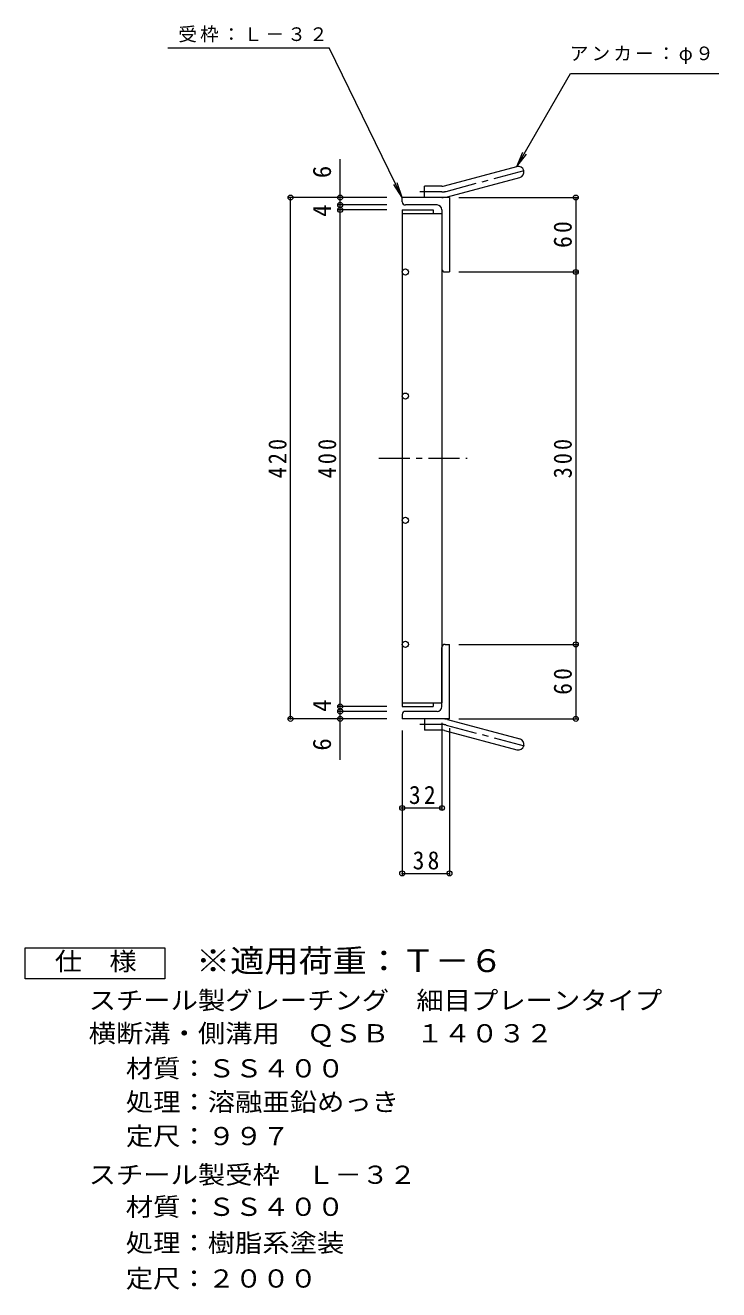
# Model space of a CAD drawing. Units: millimetres, scale not verified. Extents: x -878 to 881, y -687 to 549.
# Drawn here: x 323 to 881, y -545 to 474 of the extents above; entities that cross this region are included whole.
import ezdxf
from ezdxf.enums import TextEntityAlignment as Align

# ---------------------------------------------------------------- set-up
doc = ezdxf.new("R2010")
doc.units = ezdxf.units.MM
doc.header["$LTSCALE"] = 5
doc.header["$PDMODE"] = 32
doc.header["$PDSIZE"] = 4
doc.linetypes.add('CHAIN1', pattern=[8, 5, -1, 1, -1])
for name, color, linetype, lineweight in [('A-1_ピット', 2, 'Continuous', 9), ('A-2_蓋', 3, 'Continuous', 9), ('A-4_寸法', 7, 'Continuous', 9), ('F-4_F-4ﾚｲﾔ', 2, 'Continuous', 9)]:
    doc.layers.add(name, color=color, linetype=linetype, lineweight=lineweight)
doc.layers.add('F-5_F-5ﾚｲﾔ', color=2, linetype='Continuous')
doc.styles.add('ＭＳ ゴシック', font='')
doc.styles.get('ＭＳ ゴシック').set_extended_font_data('MS Gothic')

msp = doc.modelspace()

# ---------------------------------------------------------------- linework, layer by layer
at = {"layer": 'A-1_ピット'}
for p, q in [((660.631, 344.24), (718.822, 359.832)), ((662.96, 335.546), (721.151, 351.138)), ((644.486, 334.933), (644.486, 343.933)), ((658.302, 343.933), (644.486, 343.933)), ((626.486, 331.433), (626.486, 334.933)), ((664.487, 334.933), (626.486, 334.933)), ((654.487, 328.933), (628.987, 328.933)), ((664.487, 334.933), (664.487, 274.933)), ((658.487, 324.933), (658.487, 277.433)), ((660.987, 274.933), (664.487, 274.933)), ((658.487, -75.067), (658.487, -27.567)), ((660.987, -25.068), (664.487, -25.068)), ((664.487, -85.068), (664.487, -25.068)), ((654.487, -79.067), (628.987, -79.067)), ((626.486, -81.568), (626.486, -85.068)), ((664.487, -85.068), (626.486, -85.068)), ((644.486, -85.068), (644.486, -94.067)), ((662.96, -85.681), (721.151, -101.273)), ((658.302, -94.067), (644.486, -94.067)), ((660.631, -94.374), (718.822, -109.966))]:
    msp.add_line(p, q, dxfattribs=at)
at = {"layer": 'A-1_ピット', "linetype": 'CHAIN1'}
for p, q in [((661.795, 339.893), (726.962, 357.354)), ((658.302, 339.433), (640.682, 339.433)), ((658.302, -89.567), (640.682, -89.567)), ((661.795, -90.028), (726.962, -107.489))]:
    msp.add_line(p, q, dxfattribs=at)
at = {"layer": 'A-1_ピット'}
for centre, radius, start, end in [((719.987, 355.485), 4.5, 285.00014, 104.99991), ((658.302, 352.933), 9, 270, 285.00002), ((628.987, 331.433), 2.5, 180, 270), ((654.487, 324.933), 4, 0, 90), ((658.302, 352.933), 18, 270, 285), ((660.987, 277.433), 2.5, 180, 270), ((660.987, -27.567), 2.5, 90, 180), ((628.987, -81.568), 2.5, 90, 180), ((654.487, -75.067), 4, 270, 0), ((658.302, -103.067), 18, 75, 90), ((658.302, -103.067), 9, 74.99998, 90), ((719.987, -105.62), 4.5, 255.00009, 74.99986)]:
    msp.add_arc(centre, radius, start, end, dxfattribs=at)
at = {"layer": 'A-1_ピット', "linetype": 'CHAIN1'}
for centre, start, end in [((658.302, 352.933), 270, 284.99995), ((658.302, -103.067), 75.00005, 90)]:
    msp.add_arc(centre, 13.5, start, end, dxfattribs=at)
at = {"layer": 'A-2_蓋'}
for p, q in [((626.486, 324.933), (626.486, -75.067)), ((626.486, 324.933), (651.486, 324.933)), ((626.486, 321.933), (658.486, 321.933)), ((651.486, 324.933), (651.486, 321.933)), ((658.486, 321.933), (658.486, -72.067)), ((626.486, -72.067), (658.486, -72.067)), ((626.486, -75.067), (651.486, -75.067)), ((651.486, -72.067), (651.486, -75.067))]:
    msp.add_line(p, q, dxfattribs=at)
at = {"layer": 'A-2_蓋', "linetype": 'CHAIN1'}
msp.add_line((607.587, 124.933), (678.874, 124.933), dxfattribs=at)
at = {"layer": 'A-2_蓋'}
for centre in [(628.986, 274.933), (628.986, 174.933), (628.986, 74.933), (628.986, -25.067)]:
    msp.add_circle(centre, 2.5, dxfattribs=at)
at = {"layer": 'A-4_寸法'}
for p, q in [((437.63, 455.473), (567.568, 455.473)), ((626.486, 334.933), (567.568, 455.473)), ((718.822, 359.832), (762.123, 434.832)), ((762.123, 434.832), (881.353, 434.832)), ((718.822, 359.832), (723.605, 371.38)), ((718.822, 359.832), (726.431, 369.749)), ((576.486, -118.005), (576.486, 365.689)), ((626.486, 334.933), (622.51, 346.784)), ((626.486, 334.933), (619.578, 345.351)), ((613.986, 334.933), (534.986, 334.933)), ((536.486, -85.068), (536.486, 334.933)), ((613.986, 328.933), (574.986, 328.933)), ((671.987, 334.933), (767.716, 334.933)), ((766.216, 334.933), (766.216, 274.933)), ((613.986, 324.933), (574.986, 324.933)), ((671.987, 274.933), (767.716, 274.933)), ((766.216, 274.933), (766.216, -25.068)), ((671.987, -25.068), (767.716, -25.068)), ((766.216, -25.068), (766.216, -85.068)), ((613.986, -75.067), (574.986, -75.067)), ((613.986, -79.068), (574.986, -79.068)), ((613.986, -85.068), (534.986, -85.068)), ((658.486, -88.167), (658.486, -158.359)), ((671.987, -85.068), (767.716, -85.068)), ((626.486, -94.567), (626.486, -211.061)), ((664.487, -92.568), (664.487, -211.061)), ((625.295, -156.859), (658.486, -156.859)), ((626.486, -209.561), (664.487, -209.561))]:
    msp.add_line(p, q, dxfattribs=at)
for p in [(536.486, 334.933), (576.486, 334.933), (766.216, 334.933), (576.486, 328.933), (576.486, 324.933), (766.216, 274.933), (766.216, -25.068), (576.486, -75.067), (576.486, -79.068), (536.486, -85.068), (576.486, -85.068), (766.216, -85.068), (626.486, -156.859), (658.486, -156.859), (626.486, -209.561), (664.487, -209.561)]:
    msp.add_point(p, dxfattribs=at)
at = {"layer": 'F-4_F-4ﾚｲﾔ'}
msp.add_lwpolyline([(322.899, -294.578), (322.899, -269.578), (435.399, -269.578), (435.399, -294.578)], close=True, dxfattribs=at)

# ---------------------------------------------------------------- texts
at = {"layer": 'A-4_寸法', "color": 2, "style": 'ＭＳ ゴシック'}
for s, p in [('6', (573.486, 350.521)), ('4', (573.486, 319.306)), ('4', (573.486, -79.441)), ('6', (573.486, -110.656))]:
    msp.add_text(s, height=14.66, rotation=90, dxfattribs=at).set_placement(p, align=Align.BOTTOM_LEFT)
at = {"layer": 'A-4_寸法', "char_height": 11, "attachment_point": 7, "style": 'ＭＳ ゴシック'}
for s, insert in [('\\T1.17;受枠：Ｌ－３２', (446.176, 459.798)), ('\\T1.17;アンカー：φ９', (761.353, 442.525))]:
    msp.add_mtext(s, dxfattribs=dict(at, insert=insert))
at = {"layer": 'A-4_寸法', "color": 2, "char_height": 14.66, "attachment_point": 7, "rotation": 90, "style": 'ＭＳ ゴシック'}
for s, insert in [('\\T1.27;\\W0.95;60', (763.216, 294.308)), ('\\T1.27;\\W0.9;420', (533.486, 108.683)), ('\\T1.27;\\W0.9;400', (573.486, 108.683)), ('\\T1.27;\\W0.9;300', (763.216, 108.683)), ('\\T1.27;\\W0.95;60', (763.216, -65.693))]:
    msp.add_mtext(s, dxfattribs=dict(at, insert=insert))
at = {"layer": 'A-4_寸法', "color": 2, "char_height": 14.66, "attachment_point": 7, "style": 'ＭＳ ゴシック'}
for s, insert in [('\\T1.27;\\W0.95;32', (631.861, -153.859)), ('\\T1.27;\\W0.95;38', (634.862, -206.561))]:
    msp.add_mtext(s, dxfattribs=dict(at, insert=insert))
at = {"layer": 'F-4_F-4ﾚｲﾔ', "style": 'ＭＳ ゴシック', "width": 1.1}
for s, p in [('仕\u3000様', (346.649, -292.078)), ('スチール製グレーチング\u3000細目プレーンタイプ', (373.944, -323.538)), ('横断溝・側溝用\u3000ＱＳＢ\u3000１４０３２', (373.944, -350.096)), ('材質：ＳＳ４００', (403.921, -378.313)), ('処理：溶融亜鉛めっき', (403.921, -405.367)), ('定尺：９９７', (403.921, -432.903)), ('スチール製受枠\u3000Ｌ－３２', (373.956, -464.046)), ('処理：樹脂系塗装', (403.808, -518.935))]:
    msp.add_text(s, height=14.66, dxfattribs=at).set_placement(p, align=Align.BOTTOM_LEFT)
at = {"layer": 'F-5_F-5ﾚｲﾔ', "color": 3, "style": 'ＭＳ ゴシック', "width": 1.1}
msp.add_text('※適用荷重：Ｔ－６', height=18.33, dxfattribs=at).set_placement((460.399, -294.578), align=Align.BOTTOM_LEFT)
at = {"layer": 'F-5_F-5ﾚｲﾔ', "style": 'ＭＳ ゴシック', "width": 1.1}
for s, p in [('材質：ＳＳ４００', (403.808, -489.854)), ('定尺：２０００', (403.808, -547.632))]:
    msp.add_text(s, height=14.66, dxfattribs=at).set_placement(p, align=Align.BOTTOM_LEFT)

doc.saveas('drawing.dxf')
